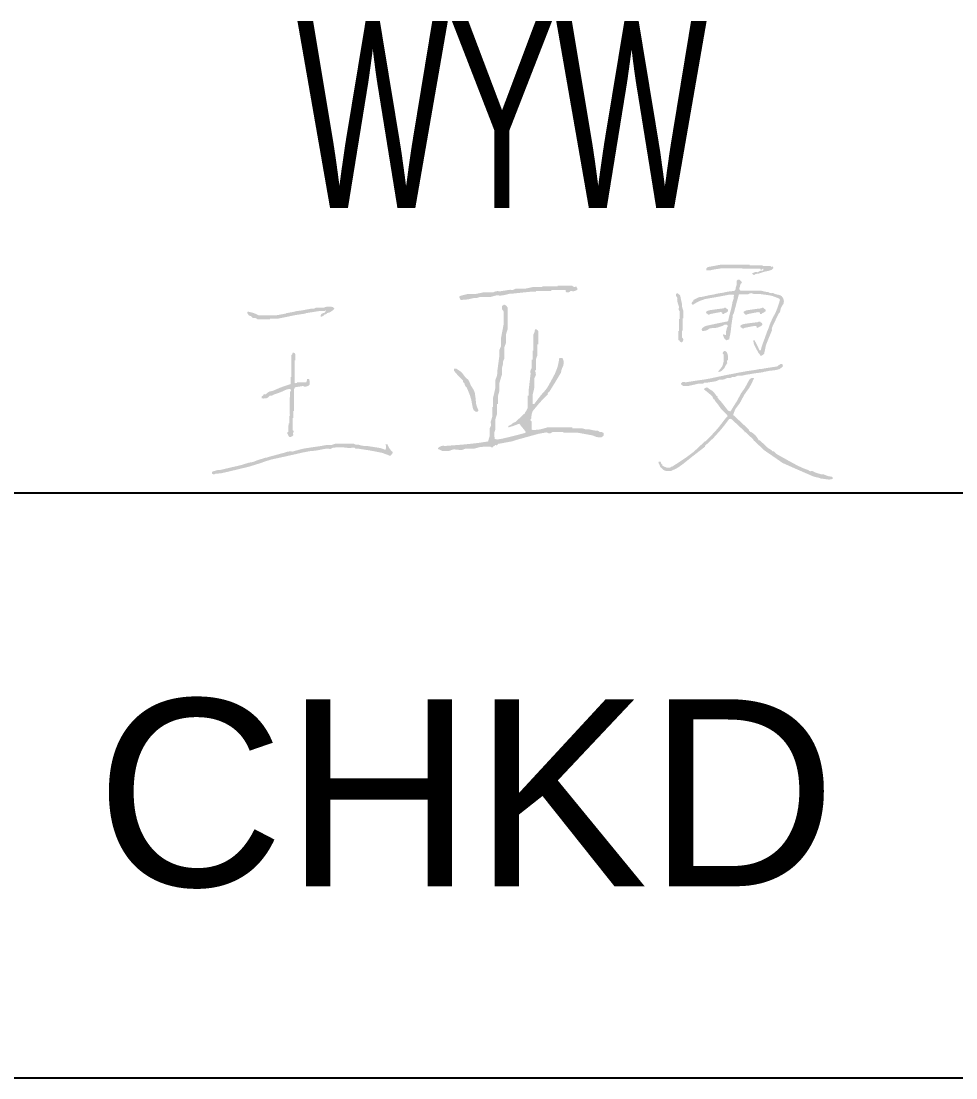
# Model space of a CAD drawing. Header units: millimetres. Extents: x -541 to 54, y -143 to 278.
# Drawn here: x 16.76 to 23.44, y 32.77 to 40.32 of the extents above; entities that cross this region are included whole.
import ezdxf

# ---------------------------------------------------------------- set-up
doc = ezdxf.new("R2010")
doc.units = ezdxf.units.MM
doc.styles.add('Arial', font='ARIAL.TTF', dxfattribs={"height": 0.2})
doc.styles.add('Arial Narrow', font='ARIALN.TTF', dxfattribs={"height": 0.2})

# ---------------------------------------------------------------- blocks, each defined once
blk = doc.blocks.new('Unknown-234527772-4032')
at = {"color": 7, "linetype": 'Continuous'}
for p, q in [((-40.1929, 36.9532), (38.9893, 36.953)), ((-40.1929, 32.7713), (38.9647, 32.7713))]:
    blk.add_line(p, q, dxfattribs=at)
at = {"color": 7, "linetype": 'Continuous', "style": 'Arial'}
blk.add_text('CHKD', height=1.33711, dxfattribs=at).set_placement((17.2897, 34.1407))
blk = doc.blocks.new('Unknown-234527772-4034')
at = {"linetype": 'Continuous'}
for points in [[(22.1256, 38.5707), (22.121, 38.5678), (22.1143, 38.5699), (22.1124, 38.5748), (22.0549, 38.5748), (22.0549, 38.5789), (21.9621, 38.5789), (21.9621, 38.583), (21.7543, 38.583), (21.7181, 38.5762), (21.7, 38.5729), (21.6637, 38.5665), (21.6526, 38.5562), (21.6526, 38.5418), (21.6722, 38.542), (21.6823, 38.5433), (21.7012, 38.5479), (21.7676, 38.5583), (21.909, 38.5583), (21.909, 38.5541), (22.0372, 38.5541), (22.0408, 38.5484), (22.0499, 38.5473), (22.0549, 38.5521), (22.0559, 38.5537), (22.0574, 38.5544), (22.0593, 38.5541), (22.0593, 38.5418), (22.0426, 38.5403), (22.0338, 38.5375), (22.0195, 38.5294), (22.0052, 38.5305), (21.9971, 38.5291), (21.9842, 38.5232), (21.9815, 38.5225), (21.9802, 38.519), (21.9871, 38.5112), (21.9955, 38.5103), (22.0019, 38.5149), (22.0105, 38.5174), (22.015, 38.5183), (22.024, 38.519), (22.077, 38.5356), (22.0941, 38.5383), (22.1027, 38.5404), (22.119, 38.5459), (22.1301, 38.5562), (22.1311, 38.5621), (22.1299, 38.5661)], [(21.4873, 38.199), (22.0672, 38.2434), (22.0621, 38.2404), (22.0515, 38.2362), (22.0475, 38.2315), (22.0421, 38.2301), (22.036, 38.2321), (22.036, 38.2403), (22.0309, 38.2424), (22.0228, 38.2445), (21.9926, 38.2389), (21.9776, 38.236), (21.9476, 38.23), (21.9412, 38.2255), (21.9329, 38.2264), (21.9277, 38.2321), (21.9215, 38.2361), (21.9192, 38.2418), (21.9211, 38.2486), (21.9326, 38.2544), (21.9391, 38.2566), (21.952, 38.2589), (21.9891, 38.2642), (22.0077, 38.2667), (22.0449, 38.2713), (22.0512, 38.2758), (22.0596, 38.275), (22.0648, 38.2692), (22.0728, 38.2654), (22.0765, 38.2591), (22.0758, 38.2507), (22.0672, 38.2434), (22.1903, 38.2828), (22.2052, 38.3064), (22.207, 38.3221), (22.206, 38.3306), (22.2008, 38.3456), (22.191, 38.358), (22.1832, 38.3634), (22.1676, 38.3683), (22.152, 38.3712), (22.1441, 38.3737), (22.1301, 38.3807), (22.1157, 38.3796), (22.1076, 38.381), (22.0947, 38.3869), (22.075, 38.39), (22.0652, 38.392), (22.0461, 38.3972), (21.8958, 38.3972), (21.8894, 38.4072), (21.8887, 38.4155), (21.8935, 38.4261), (21.8944, 38.4355), (21.8958, 38.4404), (21.9002, 38.4488), (21.9057, 38.4517), (21.9068, 38.4592), (21.8891, 38.4757), (21.88, 38.4764), (21.8734, 38.4729), (21.8692, 38.4654), (21.8699, 38.4462), (21.8685, 38.4362), (21.8626, 38.4179), (21.8613, 38.408), (21.8587, 38.4026), (21.8515, 38.3952), (21.8194, 38.3925), (21.8033, 38.39), (21.772, 38.3828), (21.7452, 38.379), (21.7319, 38.3765), (21.7057, 38.3704), (21.6736, 38.3647), (21.6577, 38.3614), (21.6261, 38.3539), (21.6039, 38.3513), (21.5925, 38.3477), (21.5679, 38.3346), (21.5598, 38.3312), (21.5608, 38.3257), (21.5584, 38.3213), (21.5531, 38.3188), (21.5481, 38.311), (21.5489, 38.3029), (21.5554, 38.2961), (21.5887, 38.3159), (21.6068, 38.3243), (21.6438, 38.3374), (21.688, 38.3456), (21.7145, 38.3498), (21.814, 38.3683), (21.8471, 38.3683), (21.8498, 38.3661), (21.8506, 38.3633), (21.8493, 38.3601), (21.8479, 38.3433), (21.8461, 38.3348), (21.8405, 38.3188), (21.8317, 38.2734), (21.814, 38.2073), (21.8117, 38.1957), (21.8104, 38.1899), (21.8073, 38.1784), (21.7471, 38.1665), (21.717, 38.1603), (21.657, 38.1474), (21.6414, 38.1419), (21.6338, 38.1375), (21.6217, 38.1268), (21.6199, 38.1194), (21.6211, 38.1143), (21.6261, 38.1082), (21.6487, 38.1121), (21.6602, 38.1166), (21.6791, 38.1289), (21.717, 38.131), (21.7365, 38.1348), (21.772, 38.1474), (21.7809, 38.1537), (21.7873, 38.1557), (21.7985, 38.1557), (21.8049, 38.1488), (21.8057, 38.1408), (21.8007, 38.133), (21.795, 38.112), (21.7936, 38.1009), (21.7941, 38.0793), (21.7764, 38.0855), (21.7724, 38.0836), (21.7713, 38.0784), (21.7742, 38.0752), (21.7792, 38.0599), (21.785, 38.052), (21.7985, 38.0421), (21.8054, 38.0457), (21.809, 38.0474), (21.8162, 38.0504), (21.8243, 38.0897), (21.8275, 38.1096), (21.8317, 38.1495), (21.8405, 38.2073), (21.8406, 38.2193), (21.8426, 38.226), (21.8493, 38.2362), (21.8632, 38.2891), (21.8702, 38.3156), (21.8847, 38.3683), (21.8891, 38.3725), (21.9532, 38.3725), (21.9654, 38.3792), (21.9756, 38.3798), (21.9886, 38.3745), (22.0169, 38.3748), (22.0312, 38.374), (22.0593, 38.3704), (22.1037, 38.3645), (22.126, 38.359), (22.1676, 38.3436), (22.1756, 38.3386), (22.1786, 38.3316), (22.1765, 38.3229), (22.1595, 38.2703), (22.1488, 38.2444), (22.1234, 38.1949), (22.1102, 38.166), (22.0925, 38.1165), (22.0881, 38.1082), (22.066, 38.0463), (22.0548, 38.017), (22.0499, 38.0021), (22.0416, 37.972), (22.0372, 37.9703), (22.0326, 37.9721), (22.0306, 37.9761), (22.0174, 38.0046), (22.0103, 38.0186), (21.9952, 38.0463), (21.9936, 38.0437), (21.9917, 38.0425), (21.9886, 38.0421), (21.9906, 38.0252), (21.9929, 38.0167), (21.9996, 38.0009), (22.0262, 37.9513), (22.0321, 37.9459), (22.0346, 37.9422), (22.0372, 37.9348), (22.0451, 37.9329), (22.0508, 37.9341), (22.0571, 37.9389), (22.066, 37.9472), (22.0792, 38.0091), (22.0957, 38.0505), (22.1041, 38.0712), (22.1212, 38.1123), (22.1207, 38.124), (22.1217, 38.1302), (22.1256, 38.1412), (22.1432, 38.1785), (22.152, 38.197), (22.1698, 38.2341), (22.1787, 38.2424), (22.1847, 38.2693), (22.1903, 38.2828), (22.0672, 38.2434), (21.7988, 38.2434), (21.8073, 38.2507), (21.8081, 38.2591), (21.8044, 38.2654), (21.7963, 38.2692), (21.7911, 38.275), (21.7828, 38.2758), (21.7764, 38.2713), (21.7392, 38.2667), (21.7206, 38.2642), (21.6836, 38.2589), (21.6707, 38.2566), (21.6642, 38.2544), (21.6526, 38.2486), (21.6508, 38.2418), (21.653, 38.2361), (21.6592, 38.2321), (21.6644, 38.2264), (21.6727, 38.2255), (21.6791, 38.23), (21.7091, 38.236), (21.7242, 38.2389), (21.7543, 38.2445), (21.7597, 38.2432), (21.7676, 38.2403), (21.7676, 38.2321), (21.7736, 38.2301), (21.779, 38.2315), (21.783, 38.2362), (21.7936, 38.2404), (21.7988, 38.2434), (22.0672, 38.2434), (21.4873, 38.199), (21.489, 38.199), (21.489, 38.2527), (21.4819, 38.2735), (21.4796, 38.2846), (21.478, 38.3064), (21.4691, 38.3477), (21.4669, 38.3597), (21.4632, 38.3662), (21.4537, 38.3745), (21.4479, 38.3784), (21.4406, 38.3775), (21.436, 38.3725), (21.4362, 38.362), (21.4383, 38.3562), (21.4448, 38.3477), (21.4445, 38.3311), (21.4454, 38.3226), (21.4493, 38.3064), (21.4581, 38.2816), (21.4553, 38.2686), (21.4563, 38.2606), (21.4625, 38.2486), (21.4625, 38.1949), (21.4581, 38.1949), (21.4581, 38.1082), (21.4537, 38.1082), (21.4537, 38.0463), (21.4603, 38.04), (21.4634, 38.0367), (21.4691, 38.0298), (21.4755, 38.0288), (21.4798, 38.0299), (21.4846, 38.0339), (21.4883, 38.0451), (21.4871, 38.053), (21.4802, 38.0628), (21.4802, 38.1123), (21.4846, 38.1123), (21.4846, 38.199)], [(20.7235, 38.4283), (20.7127, 38.4241), (20.703, 38.4259), (20.6947, 38.4337), (20.5907, 38.4337), (20.5907, 38.4283), (20.481, 38.4283), (20.481, 38.4229), (20.4117, 38.4229), (20.3598, 38.4121), (20.2905, 38.4121), (20.2761, 38.4046), (20.2665, 38.4026), (20.2501, 38.404), (20.1808, 38.3933), (20.1598, 38.3944), (20.1483, 38.3927), (20.1288, 38.3852), (20.0595, 38.3852), (20.0076, 38.3744), (19.9498, 38.3744), (19.9186, 38.3663), (19.8979, 38.3609), (19.8917, 38.3585), (19.8886, 38.3537), (19.8892, 38.3474), (19.8931, 38.3412), (19.8948, 38.3379), (19.8979, 38.3312), (19.9352, 38.3335), (19.954, 38.3362), (19.9903, 38.3447), (20.0091, 38.3448), (20.0189, 38.3465), (20.0364, 38.3528), (20.1115, 38.3528), (20.1519, 38.3636), (20.1844, 38.3627), (20.2012, 38.3644), (20.2328, 38.3717), (20.2485, 38.3759), (20.2568, 38.377), (20.2732, 38.3771), (20.4031, 38.3906), (20.4348, 38.3906), (20.4348, 38.396), (20.5445, 38.396), (20.5445, 38.4013), (20.6485, 38.4013), (20.6476, 38.3946), (20.6492, 38.3901), (20.6542, 38.3852), (20.6667, 38.3845), (20.6746, 38.3875), (20.6831, 38.396), (20.7003, 38.393), (20.7107, 38.3943), (20.7264, 38.4013), (20.7351, 38.4094), (20.7291, 38.4161), (20.7266, 38.4201)], [(20.9054, 37.3875), (20.8944, 37.3875), (20.8882, 37.3895), (20.8794, 37.3956), (20.8537, 37.3982), (20.8409, 37.4004), (20.8159, 37.4064), (20.7948, 37.4064), (20.7839, 37.4081), (20.7639, 37.4145), (20.6947, 37.4145), (20.6947, 37.4199), (20.5157, 37.4199), (20.4752, 37.4083), (20.4539, 37.4044), (20.4117, 37.401), (20.4105, 37.4031), (20.4085, 37.404), (20.406, 37.4037), (20.406, 37.463), (20.3979, 37.4674), (20.3964, 37.4785), (20.4031, 37.4846), (20.4039, 37.5053), (20.4057, 37.5159), (20.4117, 37.5358), (20.4533, 37.5861), (20.4753, 37.6105), (20.5214, 37.6572), (20.5201, 37.6643), (20.5232, 37.6701), (20.5301, 37.6733), (20.5641, 37.7281), (20.5809, 37.7556), (20.6138, 37.8109), (20.6187, 37.8318), (20.6223, 37.8423), (20.6311, 37.8621), (20.6345, 37.8835), (20.6332, 37.8956), (20.6254, 37.916), (20.6023, 37.916), (20.5978, 37.8878), (20.5949, 37.8737), (20.5878, 37.8459), (20.5808, 37.8287), (20.5773, 37.8201), (20.5705, 37.8028), (20.5417, 37.7488), (20.5184, 37.7075), (20.5042, 37.6877), (20.4724, 37.6518), (20.4526, 37.626), (20.4427, 37.6131), (20.4233, 37.5871), (20.4117, 37.5871), (20.4117, 37.6518), (20.4233, 37.7003), (20.4233, 37.7704), (20.4331, 37.7878), (20.4352, 37.7995), (20.432, 37.8189), (20.4288, 37.8223), (20.4304, 37.8282), (20.4348, 37.8297), (20.4348, 37.9052), (20.4464, 37.9376), (20.4464, 38.0131), (20.4522, 38.0131), (20.4522, 38.1074), (20.4465, 38.1162), (20.4399, 38.12), (20.4291, 38.1209), (20.4262, 38.1055), (20.4238, 38.0978), (20.4175, 38.0832), (20.4175, 37.9699), (20.4117, 37.9699), (20.4117, 37.9052), (20.406, 37.9052), (20.406, 37.8459), (20.3974, 37.8303), (20.3954, 37.8202), (20.3973, 37.8028), (20.3829, 37.6814), (20.3829, 37.6464), (20.3771, 37.6464), (20.3771, 37.5601), (20.3717, 37.5492), (20.3688, 37.5437), (20.3627, 37.5331), (20.3595, 37.5293), (20.3583, 37.527), (20.3569, 37.5223), (20.2905, 37.4603), (20.2755, 37.4535), (20.2683, 37.4491), (20.2559, 37.4388), (20.2491, 37.4352), (20.2456, 37.4335), (20.2385, 37.4307), (20.2385, 37.4199), (20.2701, 37.4297), (20.2857, 37.4351), (20.3165, 37.4469), (20.3336, 37.4251), (20.3423, 37.4144), (20.3598, 37.3929), (20.362, 37.3875), (20.3596, 37.3819), (20.354, 37.3794), (20.2941, 37.364), (20.264, 37.3564), (20.2039, 37.3417), (20.1606, 37.3336), (20.1523, 37.3349), (20.1482, 37.336), (20.1404, 37.339), (20.1391, 37.3562), (20.1385, 37.3649), (20.1375, 37.3821), (20.1461, 37.4064), (20.1461, 37.4792), (20.1577, 37.517), (20.1577, 37.5871), (20.1635, 37.5871), (20.1635, 37.641), (20.175, 37.6841), (20.175, 37.7381), (20.1817, 37.7618), (20.1852, 37.7737), (20.1923, 37.7974), (20.1921, 37.8299), (20.1938, 37.8464), (20.201, 37.8783), (20.2011, 37.8916), (20.203, 37.8988), (20.2097, 37.9106), (20.2097, 37.9915), (20.2212, 38.0239), (20.2212, 38.0832), (20.2328, 38.1209), (20.2328, 38.2773), (20.225, 38.2881), (20.2192, 38.293), (20.2068, 38.2989), (20.1923, 38.2854), (20.1922, 38.2707), (20.1949, 38.2624), (20.2039, 38.2504), (20.2039, 38.1533), (20.1971, 38.1166), (20.1936, 38.0983), (20.1866, 38.0616), (20.1866, 38.0023), (20.175, 37.9753), (20.175, 37.9376), (20.1606, 37.8297), (20.1589, 37.8012), (20.1559, 37.7867), (20.1461, 37.7596), (20.1461, 37.7057), (20.1395, 37.6754), (20.1361, 37.6603), (20.1288, 37.6302), (20.1288, 37.5655), (20.1231, 37.5655), (20.1231, 37.4954), (20.1115, 37.4576), (20.1152, 37.4406), (20.1138, 37.4302), (20.1057, 37.4145), (20.1057, 37.3606), (20.1003, 37.3446), (20.098, 37.3365), (20.0942, 37.3201), (20.0249, 37.3093), (19.966, 37.3028), (19.9267, 37.2986), (19.7882, 37.2878), (19.7706, 37.2894), (19.7604, 37.2875), (19.7449, 37.2797), (19.7391, 37.2764), (19.7366, 37.2725), (19.7362, 37.2662), (19.7651, 37.2527), (19.817, 37.2527), (19.8385, 37.2613), (19.8516, 37.2631), (19.898, 37.2585), (19.911, 37.2603), (19.9325, 37.2689), (19.996, 37.2689), (20.0364, 37.2797), (20.0663, 37.2825), (20.0815, 37.283), (20.1115, 37.2824), (20.1173, 37.277), (20.1278, 37.2784), (20.1317, 37.2851), (20.1384, 37.288), (20.1416, 37.2904), (20.1461, 37.2959), (20.1523, 37.2921), (20.161, 37.2948), (20.1635, 37.3013), (20.1678, 37.3031), (20.1703, 37.3037), (20.175, 37.3039), (20.2328, 37.3147), (20.2586, 37.3194), (20.2715, 37.3227), (20.2963, 37.3309), (20.3586, 37.3482), (20.3898, 37.3569), (20.4522, 37.3741), (20.5099, 37.3848), (20.5271, 37.3784), (20.5399, 37.3791), (20.5561, 37.3875), (20.6311, 37.3875), (20.6311, 37.3821), (20.7351, 37.3821), (20.7767, 37.3747), (20.7975, 37.3709), (20.839, 37.3633), (20.864, 37.3532), (20.8782, 37.3503), (20.9054, 37.3498), (20.9198, 37.3633), (20.9208, 37.3743), (20.916, 37.3825)], [(18.974, 38.2826), (18.9683, 38.2831), (18.9575, 38.2825), (18.9415, 38.2825), (18.9331, 38.281), (18.9182, 38.2757), (18.8642, 38.2757), (18.8518, 38.2694), (18.8438, 38.2678), (18.8298, 38.2688), (18.7561, 38.255), (18.7343, 38.2529), (18.7233, 38.251), (18.7021, 38.2458), (18.6407, 38.2344), (18.6505, 38.2344), (18.5768, 38.2206), (18.4565, 38.2206), (18.4264, 38.2346), (18.4104, 38.2402), (18.3779, 38.2481), (18.3738, 38.2441), (18.373, 38.2395), (18.3754, 38.2344), (18.3788, 38.2291), (18.3803, 38.2263), (18.3828, 38.2206), (18.3964, 38.217), (18.4035, 38.2126), (18.4123, 38.2023), (18.4266, 38.2027), (18.4348, 38.2005), (18.4466, 38.1931), (18.5351, 38.1931), (18.5351, 38.1977), (18.594, 38.1977), (18.6431, 38.2079), (18.6677, 38.2129), (18.7168, 38.2229), (18.7905, 38.2344), (18.7758, 38.2344), (18.8936, 38.2527), (18.928, 38.2527), (18.9276, 38.2553), (18.9302, 38.2577), (18.9329, 38.2573), (18.9316, 38.2463), (18.9248, 38.2392), (18.9133, 38.2367), (18.904, 38.2309), (18.8998, 38.2259), (18.8961, 38.216), (18.8983, 38.2118), (18.9046, 38.2107), (18.9084, 38.2137), (18.9175, 38.2185), (18.9218, 38.222), (18.928, 38.2298), (18.9345, 38.2287), (18.9398, 38.2312), (18.9428, 38.2367), (18.9595, 38.2417), (18.9677, 38.2456), (18.9821, 38.255), (18.9846, 38.2579), (18.9881, 38.2587), (18.9919, 38.2573), (18.99, 38.2619), (18.992, 38.2667), (18.9968, 38.2688), (18.9845, 38.2802)], [(22.0413, 38.1707), (22.0362, 38.1764), (22.0278, 38.1772), (22.0214, 38.1727), (21.9843, 38.1681), (21.9657, 38.1656), (21.9286, 38.1603), (21.9157, 38.158), (21.9092, 38.1558), (21.8977, 38.15), (21.8958, 38.1432), (21.8981, 38.1375), (21.9043, 38.1335), (21.9095, 38.1278), (21.9178, 38.1269), (21.9242, 38.1314), (21.9542, 38.1374), (21.9692, 38.1403), (21.9993, 38.1459), (22.0074, 38.1438), (22.0126, 38.1418), (22.0126, 38.1335), (22.0187, 38.1315), (22.024, 38.133), (22.0281, 38.1376), (22.0387, 38.1418), (22.0438, 38.1449), (22.0524, 38.1521), (22.0531, 38.1606), (22.0494, 38.1668)], [(18.815, 37.7664), (18.8003, 37.7664), (18.7995, 37.7571), (18.7985, 37.7524), (18.7954, 37.7435), (18.7315, 37.7435), (18.7264, 37.7376), (18.7194, 37.736), (18.7119, 37.7389), (18.7119, 37.8995), (18.7168, 37.8995), (18.7168, 37.943), (18.712, 37.9505), (18.7064, 37.9537), (18.6972, 37.9545), (18.6955, 37.9465), (18.6932, 37.9423), (18.6873, 37.9362), (18.6873, 37.7802), (18.6824, 37.7802), (18.6824, 37.7297), (18.6305, 37.7126), (18.6048, 37.7029), (18.5547, 37.6815), (18.5329, 37.6767), (18.5216, 37.6709), (18.5056, 37.6563), (18.4975, 37.6582), (18.4907, 37.6559), (18.4859, 37.6494), (18.4761, 37.6403), (18.4761, 37.6288), (18.4849, 37.6272), (18.4909, 37.6265), (18.5104, 37.6291), (18.5211, 37.6341), (18.5351, 37.6471), (18.5452, 37.6458), (18.5519, 37.6477), (18.5596, 37.654), (18.5998, 37.6675), (18.6196, 37.6753), (18.6579, 37.693), (18.6658, 37.6935), (18.6697, 37.694), (18.6775, 37.6953), (18.6836, 37.6922), (18.6849, 37.6838), (18.68, 37.6793), (18.6758, 37.6096), (18.6753, 37.5746), (18.6775, 37.5049), (18.6726, 37.5049), (18.6726, 37.4499), (18.6688, 37.4486), (18.6675, 37.4435), (18.6701, 37.4407), (18.6713, 37.4389), (18.6699, 37.4363), (18.6677, 37.4361), (18.6677, 37.3902), (18.6602, 37.3843), (18.6591, 37.3745), (18.6652, 37.3673), (18.6671, 37.3584), (18.6729, 37.353), (18.6824, 37.3512), (18.6912, 37.3553), (18.6954, 37.3583), (18.7021, 37.365), (18.6996, 37.3811), (18.7053, 37.3862), (18.704, 37.3957), (18.6972, 37.3994), (18.6972, 37.4866), (18.7021, 37.4866), (18.7021, 37.537), (18.707, 37.537), (18.707, 37.6976), (18.7114, 37.698), (18.7141, 37.7033), (18.7119, 37.7068), (18.7708, 37.716), (18.7817, 37.7116), (18.7888, 37.711), (18.8003, 37.7137), (18.8091, 37.7177), (18.8133, 37.7207), (18.82, 37.7274), (18.8197, 37.7431), (18.8187, 37.7511)], [(21.8029, 37.9513), (21.797, 37.9596), (21.7925, 37.9633), (21.783, 37.9678), (21.772, 37.9575), (21.769, 37.9522), (21.7708, 37.9461), (21.7764, 37.9431), (21.7764, 37.8914), (21.7698, 37.8648), (21.7631, 37.8513), (21.7454, 37.8295), (21.7405, 37.8256), (21.7391, 37.8208), (21.741, 37.8151), (21.7589, 37.8227), (21.7675, 37.8285), (21.7808, 37.8419), (21.7884, 37.8581), (21.7929, 37.8661), (21.8029, 37.8811), (21.7994, 37.8889), (21.8009, 37.8958), (21.8073, 37.9018), (21.8082, 37.9216), (21.8072, 37.9318)], [(20.0047, 37.6248), (19.9992, 37.6654), (19.9918, 37.6863), (19.97, 37.7219), (19.9595, 37.7482), (19.9508, 37.7611), (19.9296, 37.7812), (19.9088, 37.8085), (19.8954, 37.8211), (19.8661, 37.8405), (19.8517, 37.8405), (19.8491, 37.8309), (19.8507, 37.824), (19.8575, 37.8162), (19.8793, 37.7905), (19.8909, 37.7781), (19.9152, 37.7542), (19.9139, 37.7471), (19.917, 37.7413), (19.9239, 37.7381), (19.9268, 37.7239), (19.9308, 37.7164), (19.9412, 37.7057), (19.9641, 37.6492), (19.9729, 37.6196), (19.9845, 37.5601), (19.9885, 37.5475), (19.9934, 37.541), (20.0047, 37.5331), (20.0133, 37.5313), (20.0204, 37.5341), (20.0249, 37.5412), (20.012, 37.5733), (20.0078, 37.5907)], [(22.1964, 37.8729), (22.1885, 37.8747), (22.1828, 37.8735), (22.1765, 37.8687), (22.1697, 37.8645), (22.1665, 37.862), (22.161, 37.8563), (22.1238, 37.8507), (22.1053, 37.8478), (22.0682, 37.8419), (22.056, 37.8392), (22.0497, 37.8384), (22.0372, 37.8378), (21.993, 37.8295), (21.97, 37.8263), (21.9585, 37.8247), (21.9355, 37.8212), (21.8913, 37.813), (21.8098, 37.7972), (21.7691, 37.789), (21.688, 37.7717), (21.6438, 37.7634), (21.5995, 37.7571), (21.5774, 37.7538), (21.5332, 37.7469), (21.5141, 37.7437), (21.504, 37.7432), (21.4846, 37.7449), (21.4776, 37.741), (21.4744, 37.7375), (21.4714, 37.7304), (21.4868, 37.716), (21.5126, 37.7155), (21.5258, 37.7168), (21.5509, 37.7222), (21.5951, 37.7325), (21.6305, 37.7325), (21.6349, 37.7382), (21.6408, 37.7403), (21.6482, 37.7387), (21.7012, 37.7469), (21.7197, 37.7497), (21.7291, 37.7528), (21.7454, 37.7614), (21.7614, 37.7603), (21.7699, 37.7612), (21.7852, 37.7655), (21.8029, 37.7738), (21.8173, 37.7726), (21.8254, 37.774), (21.8383, 37.78), (21.8547, 37.7812), (21.8633, 37.7834), (21.8781, 37.7903), (21.9012, 37.7899), (21.9131, 37.7912), (21.9355, 37.7965), (21.9551, 37.7992), (21.9648, 37.8009), (21.9842, 37.8047), (22.0461, 37.813), (22.0533, 37.8137), (22.057, 37.8146), (22.0637, 37.8171), (22.108, 37.8254), (22.1366, 37.8283), (22.1509, 37.8308), (22.1787, 37.8378), (22.2008, 37.8584), (22.1983, 37.864), (22.1974, 37.8669)], [(22.55, 37.0677), (22.5263, 37.0714), (22.5144, 37.0748), (22.4926, 37.0842), (22.4801, 37.0838), (22.4735, 37.0847), (22.4616, 37.0884), (22.4397, 37.0948), (22.4289, 37.099), (22.4086, 37.109), (22.3978, 37.1071), (22.3906, 37.1088), (22.382, 37.1152), (22.3609, 37.1227), (22.3467, 37.1276), (22.3025, 37.1482), (22.2545, 37.1743), (22.2306, 37.1875), (22.1831, 37.2143), (22.1618, 37.2258), (22.1518, 37.2331), (22.1345, 37.2494), (22.1286, 37.2484), (22.1239, 37.2506), (22.1212, 37.2556), (22.1053, 37.2656), (22.0947, 37.2721), (22.0372, 37.3258), (22.0345, 37.328), (22.0319, 37.3286), (22.0284, 37.3278), (22.012, 37.3536), (22.0014, 37.3656), (21.9775, 37.3856), (21.9657, 37.3894), (21.9595, 37.3952), (21.9554, 37.4063), (21.8449, 37.5095), (21.8558, 37.5411), (21.8642, 37.5567), (21.8847, 37.5838), (21.8891, 37.588), (21.9245, 37.654), (21.9385, 37.674), (21.9455, 37.6839), (21.9599, 37.7036), (21.982, 37.7449), (21.9859, 37.7569), (21.9887, 37.7628), (21.9952, 37.7738), (21.9845, 37.7745), (21.9786, 37.7736), (21.9687, 37.7696), (21.9599, 37.7614), (21.9289, 37.7036), (21.9185, 37.6886), (21.9131, 37.6812), (21.9024, 37.6664), (21.8714, 37.6086), (21.8527, 37.579), (21.8434, 37.5641), (21.825, 37.5343), (21.8124, 37.5382), (21.8061, 37.5427), (21.7985, 37.5529), (21.7731, 37.5858), (21.7598, 37.602), (21.7322, 37.6334), (21.7332, 37.6388), (21.7308, 37.6433), (21.7256, 37.6458), (21.7082, 37.6701), (21.6963, 37.6812), (21.6703, 37.6974), (21.6625, 37.7043), (21.6536, 37.7057), (21.6438, 37.7015), (21.6383, 37.6987), (21.6371, 37.6912), (21.6416, 37.6871), (21.6648, 37.6693), (21.676, 37.6598), (21.6968, 37.6396), (21.7005, 37.6294), (21.704, 37.6243), (21.7123, 37.6169), (21.7181, 37.6062), (21.7217, 37.6012), (21.73, 37.5921), (21.7558, 37.556), (21.7707, 37.5388), (21.8029, 37.5075), (21.8045, 37.5013), (21.8021, 37.4962), (21.7963, 37.493), (21.7405, 37.4205), (21.7103, 37.3856), (21.646, 37.3196), (21.6433, 37.3203), (21.641, 37.3196), (21.6393, 37.3175), (21.5642, 37.2473), (21.5176, 37.2121), (21.4937, 37.1951), (21.4448, 37.1627), (21.4303, 37.1542), (21.4232, 37.1497), (21.4095, 37.14), (21.4035, 37.1398), (21.3999, 37.1381), (21.3962, 37.1338), (21.3804, 37.1316), (21.3714, 37.1326), (21.3564, 37.1379), (21.3495, 37.1415), (21.346, 37.1432), (21.3387, 37.1462), (21.3397, 37.1516), (21.3374, 37.156), (21.3321, 37.1586), (21.3298, 37.1653), (21.3284, 37.1686), (21.3255, 37.1751), (21.3122, 37.1751), (21.3109, 37.1665), (21.3128, 37.1609), (21.3188, 37.1544), (21.3216, 37.1425), (21.3251, 37.1363), (21.3343, 37.1276), (21.3447, 37.1179), (21.3515, 37.1138), (21.3653, 37.109), (21.4006, 37.109), (21.4391, 37.1268), (21.4576, 37.1377), (21.4913, 37.1627), (21.5518, 37.2111), (21.5823, 37.2351), (21.6438, 37.2824), (21.6429, 37.2857), (21.6436, 37.2881), (21.646, 37.2907), (21.7034, 37.3444), (21.751, 37.397), (21.7737, 37.4243), (21.8162, 37.4806), (21.8232, 37.4818), (21.8274, 37.4813), (21.8339, 37.4785), (21.9245, 37.3939), (21.9269, 37.3913), (21.9275, 37.389), (21.9267, 37.3856), (21.9302, 37.3864), (21.9328, 37.3858), (21.9355, 37.3836), (21.9864, 37.3361), (21.9908, 37.3278), (22.0682, 37.2556), (22.1197, 37.2204), (22.1453, 37.2026), (22.1964, 37.1668), (22.2713, 37.1333), (22.3089, 37.1168), (22.3843, 37.0842), (22.4131, 37.0715), (22.4284, 37.0664), (22.4594, 37.0595), (22.4685, 37.0554), (22.4737, 37.0541), (22.4837, 37.0533), (22.5301, 37.0471), (22.5398, 37.049), (22.5447, 37.0498), (22.5545, 37.0512), (22.5559, 37.0579), (22.5546, 37.0624)], [(19.402, 37.2526), (19.3892, 37.2698), (19.3837, 37.2792), (19.375, 37.2985), (19.3603, 37.2985), (19.3649, 37.2863), (19.3654, 37.279), (19.3627, 37.2664), (19.3607, 37.2621), (19.3541, 37.2608), (19.3505, 37.2641), (19.321, 37.2732), (19.2326, 37.287), (19.2067, 37.2878), (19.1936, 37.2897), (19.1687, 37.2962), (19.1546, 37.2962), (19.1472, 37.2977), (19.1343, 37.3031), (19.0017, 37.3031), (18.9722, 37.2939), (18.9426, 37.2941), (18.9275, 37.2927), (18.8986, 37.287), (18.8494, 37.28), (18.8248, 37.2763), (18.7758, 37.2687), (18.7442, 37.2607), (18.7285, 37.2565), (18.6972, 37.248), (18.6723, 37.2482), (18.6593, 37.2463), (18.6358, 37.2388), (18.5915, 37.227), (18.5694, 37.221), (18.5252, 37.209), (18.5178, 37.2061), (18.5137, 37.2051), (18.5056, 37.2044), (18.4466, 37.1861), (18.4222, 37.1759), (18.4091, 37.1722), (18.3828, 37.1677), (18.3239, 37.1494), (18.2687, 37.137), (18.2412, 37.1306), (18.1863, 37.1173), (18.1663, 37.1158), (18.1562, 37.1139), (18.1372, 37.1081), (18.1277, 37.1063), (18.1219, 37.1009), (18.12, 37.092), (18.1282, 37.0853), (18.1377, 37.0845), (18.147, 37.0897), (18.1748, 37.0911), (18.1887, 37.093), (18.2158, 37.0989), (18.2846, 37.1152), (18.319, 37.1235), (18.3877, 37.1402), (18.4761, 37.1677), (18.4859, 37.1723), (18.5449, 37.1907), (18.6354, 37.2104), (18.6806, 37.2205), (18.7708, 37.2411), (18.82, 37.2503), (18.8576, 37.2537), (18.8764, 37.2565), (18.9133, 37.2641), (18.9346, 37.2677), (18.9458, 37.2682), (18.9673, 37.2664), (18.987, 37.2755), (19.0144, 37.2776), (19.0282, 37.2781), (19.0557, 37.2778), (19.0889, 37.2741), (19.1059, 37.2737), (19.1392, 37.2755), (19.1468, 37.269), (19.1537, 37.2671), (19.1638, 37.2687), (19.2522, 37.2549), (19.3357, 37.2388), (19.3622, 37.2291), (19.3799, 37.2228), (19.387, 37.2178), (19.3963, 37.2187), (19.402, 37.2251), (19.4094, 37.232), (19.412, 37.2403), (19.4095, 37.2473)]]:
    blk.add_hatch(color=3, dxfattribs=at).paths.add_polyline_path(points)
at = {"color": 6, "style": 'Arial Narrow', "width": 0.75}
blk.add_text('WYW', height=1.3362, dxfattribs=at).set_placement((18.7268, 38.9878))

msp = doc.modelspace()

# ---------------------------------------------------------------- block references
for name in ['Unknown-234527772-4032', 'Unknown-234527772-4034']:
    msp.add_blockref(name, (0, 0))

doc.saveas('drawing.dxf')
